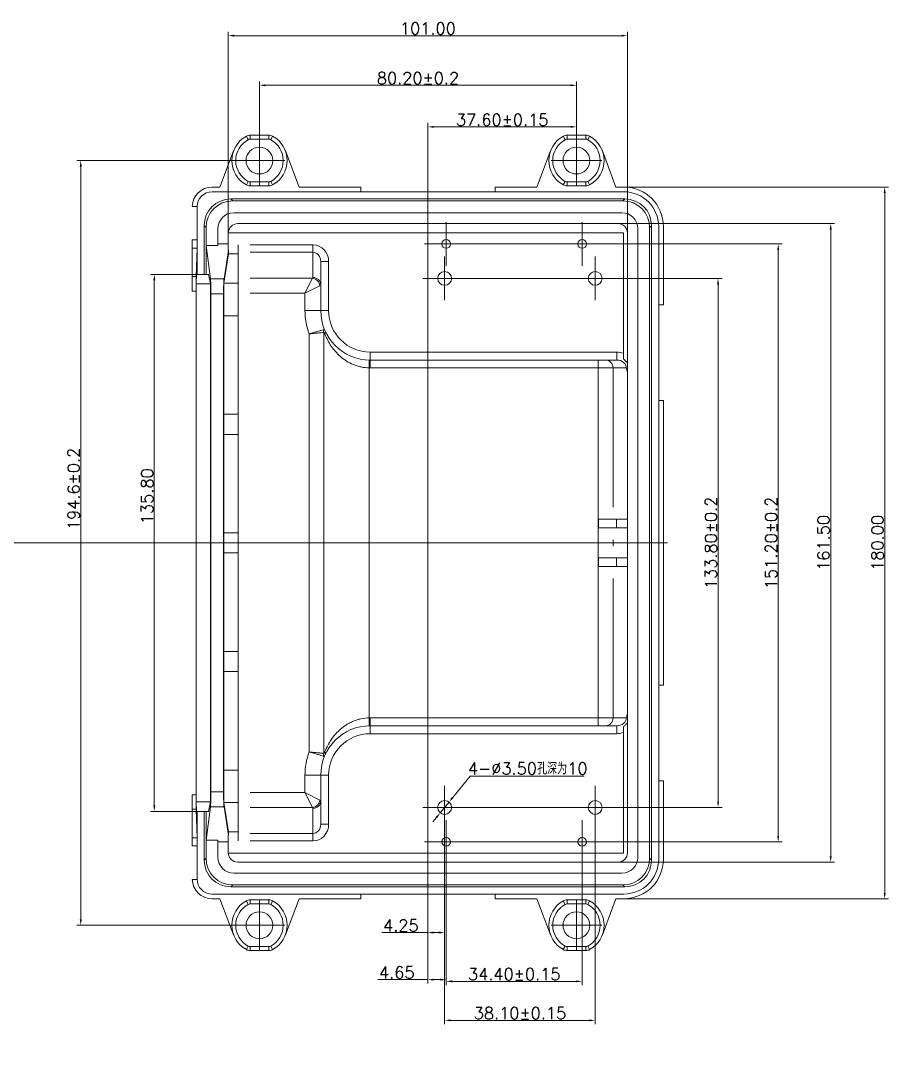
# Model space of a CAD drawing. Header units: millimetres. Extents: x -894 to 2281, y 379 to 1725.
# Drawn here: x -440.6 to -217.6, y 1221.9 to 1484.5 of the extents above; entities that cross this region are included whole.
import ezdxf
from ezdxf.lldxf.tags import DXFTag

# ---------------------------------------------------------------- set-up
doc = ezdxf.new("R2010")
doc.units = ezdxf.units.MM
for name, color, linetype, true_color in [('1', 7, 'Continuous', 0xffffff), ('6', 7, 'Continuous', 0xffffff), ('Top', 7, 'Continuous', 0xffffff)]:
    doc.layers.add(name, color=color, linetype=linetype, true_color=true_color)
doc.layers.add('尺寸线层', color=3, linetype='Continuous')
doc.styles.get("Standard").update_dxf_attribs({"font": 'txt', "bigfont": 'gbcbig.shx'})
doc.styles.add('标准', font='txt.shx')
tags = doc.linetypes.add('PHANTOM', pattern=[50.5, 18, -6.5, 6.5, -6.5, 6.5, -6.5]).pattern_tags.tags
tags[14:15] = [DXFTag(74, 4), DXFTag(75, 0), DXFTag(340, '0'), DXFTag(46, 0.0), DXFTag(50, 0.0), DXFTag(44, 0.0), DXFTag(45, 0.0)]
tags[12:13] = [DXFTag(74, 4), DXFTag(75, 0), DXFTag(340, '0'), DXFTag(46, 0.0), DXFTag(50, 0.0), DXFTag(44, 0.0), DXFTag(45, 0.0)]
tags[10:11] = [DXFTag(74, 4), DXFTag(75, 0), DXFTag(340, '0'), DXFTag(46, 0.0), DXFTag(50, 0.0), DXFTag(44, 0.0), DXFTag(45, 0.0)]
tags[8:9] = [DXFTag(74, 4), DXFTag(75, 0), DXFTag(340, '0'), DXFTag(46, 0.0), DXFTag(50, 0.0), DXFTag(44, 0.0), DXFTag(45, 0.0)]
tags[6:7] = [DXFTag(74, 4), DXFTag(75, 0), DXFTag(340, '0'), DXFTag(46, 0.0), DXFTag(50, 0.0), DXFTag(44, 0.0), DXFTag(45, 0.0)]
tags[4:5] = [DXFTag(74, 4), DXFTag(75, 0), DXFTag(340, '0'), DXFTag(46, 0.0), DXFTag(50, 0.0), DXFTag(44, 0.0), DXFTag(45, 0.0)]
doc.dimstyles.get("Standard").update_dxf_attribs({"dimtxt": 3, "dimasz": 1.5, "dimexe": 0.5, "dimexo": 0.05, "dimgap": 0.3, "dimtad": 1, "dimtih": 1, "dimtoh": 1, "dimzin": 0, "dimdsep": 46, "dimtxsty": 'Standard', "dimcen": 0.09, "dimadec": 1, "dimazin": 0, "dimtfac": 1, "dimtmove": 0, "dimatfit": 3, "dimfxl": 1, "dimtolj": 1, "dimtzin": 0, "dimlwd": 13, "dimlwe": 13, "dimarcsym": 0})
doc.dimstyles.new('小粟', dxfattribs={"dimtxt": 2.5, "dimasz": 1.5, "dimexe": 1, "dimexo": 0.05, "dimgap": 0.3, "dimtad": 1, "dimzin": 0, "dimdsep": 46, "dimtxsty": 'Standard', "dimcen": 0.09, "dimadec": 1, "dimazin": 0, "dimtfac": 1, "dimtmove": 0, "dimatfit": 3, "dimfxl": 1, "dimtolj": 1, "dimtzin": 0, "dimlwd": 13, "dimlwe": 13, "dimarcsym": 0})
doc.dimstyles.new('小粟 Standard', dxfattribs={"dimtxt": 3, "dimasz": 1.5, "dimexe": 1, "dimexo": 0.05, "dimgap": 0.3, "dimtad": 1, "dimzin": 0, "dimdsep": 46, "dimtxsty": 'Standard', "dimcen": 0.09, "dimadec": 1, "dimazin": 0, "dimtfac": 1, "dimtmove": 0, "dimatfit": 3, "dimfxl": 1, "dimtolj": 1, "dimtzin": 0, "dimlwd": 13, "dimlwe": 13, "dimarcsym": 0})

# ---------------------------------------------------------------- blocks, each defined once
blk = doc.blocks.new('*D6')
at = {"layer": 'Defpoints', "color": 0}
for p in [(-333.38, 1419.34), (-333.38, 1285.54), (-264.21, 1285.54)]:
    blk.add_point(p, dxfattribs=at)
at = {"layer": '尺寸线层', "color": 0, "lineweight": 13}
for p, q in [((-333.33, 1419.34), (-263.21, 1419.34)), ((-264.21, 1417.84), (-264.21, 1287.04)), ((-333.33, 1285.54), (-263.21, 1285.54))]:
    blk.add_line(p, q, dxfattribs=at)
at = {"layer": '尺寸线层', "color": 0}
for points in [[(-264.46, 1417.84), (-263.96, 1417.84), (-264.21, 1419.34)], [(-264.46, 1287.04), (-263.96, 1287.04), (-264.21, 1285.54)]]:
    blk.add_solid(points, dxfattribs=at)
at = {"layer": '尺寸线层', "color": 0, "insert": (-266.01, 1352.44), "char_height": 3, "attachment_point": 5, "rotation": 90, "style": '标准'}
blk.add_mtext('\\A1;133.80%%P0.2', dxfattribs=at)
blk = doc.blocks.new('*D7')
at = {"layer": 'Defpoints', "color": 0}
for p in [(-332.98, 1428.04), (-332.98, 1276.84), (-248.99, 1276.84)]:
    blk.add_point(p, dxfattribs=at)
at = {"layer": '尺寸线层', "color": 0, "lineweight": 13}
for p, q in [((-332.93, 1428.04), (-247.99, 1428.04)), ((-248.99, 1426.54), (-248.99, 1278.34)), ((-332.93, 1276.84), (-247.99, 1276.84))]:
    blk.add_line(p, q, dxfattribs=at)
at = {"layer": '尺寸线层', "color": 0}
for points in [[(-249.24, 1426.54), (-248.74, 1426.54), (-248.99, 1428.04)], [(-249.24, 1278.34), (-248.74, 1278.34), (-248.99, 1276.84)]]:
    blk.add_solid(points, dxfattribs=at)
at = {"layer": '尺寸线层', "color": 0, "insert": (-250.79, 1352.44), "char_height": 3, "attachment_point": 5, "rotation": 90, "style": '标准'}
blk.add_mtext('\\A1;151.20%%P0.2', dxfattribs=at)
blk = doc.blocks.new('*D12')
at = {"layer": 'Defpoints', "color": 0}
for p in [(-300.03, 1468.17), (-380.23, 1449.14), (-300.03, 1449.14)]:
    blk.add_point(p, dxfattribs=at)
at = {"layer": '尺寸线层', "color": 0, "lineweight": 13}
for p, q in [((-380.23, 1449.19), (-380.23, 1469.17)), ((-378.73, 1468.17), (-301.53, 1468.17)), ((-300.03, 1449.19), (-300.03, 1469.17))]:
    blk.add_line(p, q, dxfattribs=at)
at = {"layer": '尺寸线层', "color": 0}
for points in [[(-378.73, 1468.42), (-378.73, 1467.92), (-380.23, 1468.17)], [(-301.53, 1468.42), (-301.53, 1467.92), (-300.03, 1468.17)]]:
    blk.add_solid(points, dxfattribs=at)
at = {"layer": '尺寸线层', "color": 0, "insert": (-340.13, 1469.97), "char_height": 3, "attachment_point": 5, "style": '标准'}
blk.add_mtext('\\A1;80.20%%P0.2', dxfattribs=at)
blk = doc.blocks.new('*D15')
at = {"layer": 'Defpoints', "color": 0}
for p in [(-333.38, 1285.54), (-295.28, 1285.54), (-295.28, 1231.69)]:
    blk.add_point(p, dxfattribs=at)
at = {"layer": '尺寸线层', "color": 0, "lineweight": 13}
for p, q in [((-333.38, 1285.49), (-333.38, 1230.69)), ((-295.28, 1285.49), (-295.28, 1230.69)), ((-331.88, 1231.69), (-296.78, 1231.69))]:
    blk.add_line(p, q, dxfattribs=at)
at = {"layer": '尺寸线层', "color": 0}
for points in [[(-331.88, 1231.94), (-331.88, 1231.44), (-333.38, 1231.69)], [(-296.78, 1231.94), (-296.78, 1231.44), (-295.28, 1231.69)]]:
    blk.add_solid(points, dxfattribs=at)
at = {"layer": '尺寸线层', "color": 0, "insert": (-314.33, 1233.49), "char_height": 3, "attachment_point": 5, "style": '标准'}
blk.add_mtext('\\A1;38.10%%P0.15', dxfattribs=at)
blk = doc.blocks.new('*D16')
at = {"layer": 'Defpoints', "color": 0}
for p in [(-332.98, 1276.84), (-298.58, 1276.84), (-298.58, 1241.55)]:
    blk.add_point(p, dxfattribs=at)
at = {"layer": '尺寸线层', "color": 0, "lineweight": 13}
for p, q in [((-332.98, 1276.79), (-332.98, 1240.55)), ((-298.58, 1276.79), (-298.58, 1240.55)), ((-331.48, 1241.55), (-300.08, 1241.55))]:
    blk.add_line(p, q, dxfattribs=at)
at = {"layer": '尺寸线层', "color": 0}
for points in [[(-331.48, 1241.8), (-331.48, 1241.3), (-332.98, 1241.55)], [(-300.08, 1241.8), (-300.08, 1241.3), (-298.58, 1241.55)]]:
    blk.add_solid(points, dxfattribs=at)
at = {"layer": '尺寸线层', "color": 0, "insert": (-315.78, 1243.35), "char_height": 3, "attachment_point": 5, "style": '标准'}
blk.add_mtext('\\A1;34.40%%P0.15', dxfattribs=at)
blk = doc.blocks.new('*D20')
at = {"layer": 'Defpoints', "color": 0}
for p in [(-380.23, 1449.14), (-425.45, 1255.74), (-380.23, 1255.74)]:
    blk.add_point(p, dxfattribs=at)
at = {"layer": '尺寸线层', "color": 0, "lineweight": 13}
for p, q in [((-380.28, 1449.14), (-426.45, 1449.14)), ((-425.45, 1447.64), (-425.45, 1257.24)), ((-380.28, 1255.74), (-426.45, 1255.74))]:
    blk.add_line(p, q, dxfattribs=at)
at = {"layer": '尺寸线层', "color": 0}
for points in [[(-425.7, 1447.64), (-425.2, 1447.64), (-425.45, 1449.14)], [(-425.7, 1257.24), (-425.2, 1257.24), (-425.45, 1255.74)]]:
    blk.add_solid(points, dxfattribs=at)
at = {"layer": '尺寸线层', "color": 0, "insert": (-427.25, 1366.09), "char_height": 3, "attachment_point": 5, "rotation": 90, "style": '标准'}
blk.add_mtext('\\A1;194.6%%P0.2', dxfattribs=at)
blk = doc.blocks.new('*D32')
at = {"layer": 'Defpoints', "color": 0}
for p in [(-332.28, 1286.9), (-334.48, 1284.19)]:
    blk.add_point(p, dxfattribs=at)
at = {"layer": '尺寸线层', "color": 0, "lineweight": 13}
for p, q in [((-326.94, 1293.48), (-331.33, 1288.07)), ((-298.09, 1293.48), (-326.94, 1293.48)), ((-334.48, 1284.19), (-332.28, 1286.9)), ((-335.43, 1283.02), (-336.37, 1281.86))]:
    blk.add_line(p, q, dxfattribs=at)
at = {"layer": '尺寸线层', "color": 0}
for points in [[(-331.53, 1288.23), (-331.14, 1287.91), (-332.28, 1286.9)], [(-335.62, 1283.18), (-335.24, 1282.86), (-334.48, 1284.19)]]:
    blk.add_solid(points, dxfattribs=at)
at = {"layer": '尺寸线层', "color": 0, "insert": (-312.36, 1295.4), "char_height": 3, "attachment_point": 5, "style": '标准'}
blk.add_mtext('\\A1;4-∅3.50{\\Ftxt,gbcbig|c134;孔深为}10', dxfattribs=at)
blk = doc.blocks.new('*D35')
at = {"layer": 'Defpoints', "color": 0}
for p in [(-288.03, 1442.44), (-288.03, 1262.44), (-222.05, 1262.44)]:
    blk.add_point(p, dxfattribs=at)
at = {"layer": '尺寸线层', "color": 0, "lineweight": 13}
for p, q in [((-287.98, 1442.44), (-221.05, 1442.44)), ((-222.05, 1440.94), (-222.05, 1263.94)), ((-287.98, 1262.44), (-221.05, 1262.44))]:
    blk.add_line(p, q, dxfattribs=at)
at = {"layer": '尺寸线层', "color": 0}
for points in [[(-222.3, 1440.94), (-221.8, 1440.94), (-222.05, 1442.44)], [(-222.3, 1263.94), (-221.8, 1263.94), (-222.05, 1262.44)]]:
    blk.add_solid(points, dxfattribs=at)
at = {"layer": '尺寸线层', "color": 0, "insert": (-223.85, 1352.44), "char_height": 3, "attachment_point": 5, "rotation": 90}
blk.add_mtext('\\A1;180.00', dxfattribs=at)
blk = doc.blocks.new('*D57')
at = {"layer": 'Defpoints', "color": 0}
for p in [(-396.13, 1420.34), (-406.84, 1284.54), (-396.13, 1284.54), (1659.05, 1138.37), (1865.25, 1138.37), (1865.25, 1089.42)]:
    blk.add_point(p, dxfattribs=at)
at = {"layer": '尺寸线层', "color": 0, "lineweight": 13}
for p, q in [((-396.18, 1420.34), (-407.84, 1420.34)), ((-406.84, 1418.84), (-406.84, 1286.04)), ((-396.18, 1284.54), (-407.84, 1284.54)), ((1659.05, 1138.32), (1659.05, 1088.92)), ((1865.25, 1138.32), (1865.25, 1088.92)), ((1660.55, 1089.42), (1863.75, 1089.42))]:
    blk.add_line(p, q, dxfattribs=at)
at = {"layer": '尺寸线层', "color": 0}
for points in [[(-407.09, 1418.84), (-406.59, 1418.84), (-406.84, 1420.34)], [(-407.09, 1286.04), (-406.59, 1286.04), (-406.84, 1284.54)], [(1660.55, 1089.67), (1660.55, 1089.17), (1659.05, 1089.42)], [(1863.75, 1089.67), (1863.75, 1089.17), (1865.25, 1089.42)]]:
    blk.add_solid(points, dxfattribs=at)
at = {"layer": '尺寸线层', "color": 0, "insert": (-408.64, 1364.24), "char_height": 3, "attachment_point": 5, "rotation": 90}
blk.add_mtext('\\A1;135.80', dxfattribs=at)
at = {"layer": '尺寸线层', "color": 0, "lineweight": -3, "insert": (1762.15, 1091.22), "char_height": 3, "attachment_point": 5, "style": '标准'}
blk.add_mtext('\\A1;206.20', dxfattribs=at)
blk = doc.blocks.new('*D58')
at = {"layer": 'Defpoints', "color": 0}
for p in [(-289.53, 1433.19), (-289.53, 1271.69), (-235.71, 1271.69), (1837.75, 1057.52), (1825.85, 1020.72), (1880.08, 1020.72)]:
    blk.add_point(p, dxfattribs=at)
at = {"layer": '尺寸线层', "color": 0, "lineweight": 13}
for p, q in [((-289.48, 1433.19), (-234.71, 1433.19)), ((-235.71, 1431.69), (-235.71, 1273.19)), ((-289.48, 1271.69), (-234.71, 1271.69)), ((1837.8, 1057.52), (1881.08, 1057.52)), ((1880.08, 1056.02), (1880.08, 1022.22)), ((1825.9, 1020.72), (1881.08, 1020.72))]:
    blk.add_line(p, q, dxfattribs=at)
at = {"layer": '尺寸线层', "color": 0}
for points in [[(-235.96, 1431.69), (-235.46, 1431.69), (-235.71, 1433.19)], [(-235.96, 1273.19), (-235.46, 1273.19), (-235.71, 1271.69)], [(1879.83, 1056.02), (1880.33, 1056.02), (1880.08, 1057.52)], [(1879.83, 1022.22), (1880.33, 1022.22), (1880.08, 1020.72)]]:
    blk.add_solid(points, dxfattribs=at)
at = {"layer": '尺寸线层', "color": 0, "insert": (-237.51, 1352.44), "char_height": 3, "attachment_point": 5, "rotation": 90}
blk.add_mtext('\\A1;161.50', dxfattribs=at)
at = {"layer": '尺寸线层', "color": 0, "lineweight": -3, "insert": (1878.53, 1039.12), "char_height": 2.5, "attachment_point": 5, "rotation": 90, "style": '标准'}
blk.add_mtext('\\A1;36.80', dxfattribs=at)
blk = doc.blocks.new('*D59')
at = {"layer": 'Defpoints', "color": 0}
for p in [(-333.38, 1285.54), (-337.63, 1261.15), (-333.38, 1253.89), (1660.05, 1057.72), (1643.88, 1020.72), (1698.45, 1020.72)]:
    blk.add_point(p, dxfattribs=at)
at = {"layer": '尺寸线层', "color": 0, "lineweight": 13}
for p, q in [((-333.38, 1285.49), (-333.38, 1252.89)), ((-337.63, 1261.1), (-337.63, 1252.89)), ((-337.63, 1253.89), (-349.25, 1253.89)), ((-334.88, 1253.89), (-336.13, 1253.89)), ((1660, 1057.72), (1642.88, 1057.72)), ((1643.88, 1056.22), (1643.88, 1022.22)), ((1698.4, 1020.72), (1642.88, 1020.72))]:
    blk.add_line(p, q, dxfattribs=at)
at = {"layer": '尺寸线层', "color": 0}
for points in [[(-336.13, 1254.14), (-336.13, 1253.64), (-337.63, 1253.89)], [(-334.88, 1254.14), (-334.88, 1253.64), (-333.38, 1253.89)], [(1643.63, 1056.22), (1644.13, 1056.22), (1643.88, 1057.72)], [(1643.63, 1022.22), (1644.13, 1022.22), (1643.88, 1020.72)]]:
    blk.add_solid(points, dxfattribs=at)
at = {"layer": '尺寸线层', "color": 0, "insert": (-344.45, 1255.69), "char_height": 3, "attachment_point": 5}
blk.add_mtext('\\A1;4.25', dxfattribs=at)
at = {"layer": '尺寸线层', "color": 0, "lineweight": -3, "insert": (1642.33, 1039.22), "char_height": 2.5, "attachment_point": 5, "rotation": 90, "style": '标准'}
blk.add_mtext('\\A1;37.00', dxfattribs=at)
blk = doc.blocks.new('*D60')
at = {"layer": 'Defpoints', "color": 0}
for p in [(-332.98, 1276.84), (-337.63, 1262.26), (-332.98, 1241.98), (1932.55, 1240.17), (1908.38, 1121.77), (1932.55, 1121.77)]:
    blk.add_point(p, dxfattribs=at)
at = {"layer": '尺寸线层', "color": 0, "lineweight": 13}
for p, q in [((-332.98, 1276.79), (-332.98, 1240.98)), ((-337.63, 1262.21), (-337.63, 1240.98)), ((-337.63, 1241.98), (-350.3, 1241.98)), ((-334.48, 1241.98), (-336.13, 1241.98)), ((1932.5, 1240.17), (1907.38, 1240.17)), ((1908.38, 1238.67), (1908.38, 1123.27)), ((1932.5, 1121.77), (1907.38, 1121.77))]:
    blk.add_line(p, q, dxfattribs=at)
at = {"layer": '尺寸线层', "color": 0}
for points in [[(-336.13, 1242.23), (-336.13, 1241.73), (-337.63, 1241.98)], [(-334.48, 1242.23), (-334.48, 1241.73), (-332.98, 1241.98)], [(1908.13, 1238.67), (1908.63, 1238.67), (1908.38, 1240.17)], [(1908.13, 1123.27), (1908.63, 1123.27), (1908.38, 1121.77)]]:
    blk.add_solid(points, dxfattribs=at)
at = {"layer": '尺寸线层', "color": 0, "insert": (-345.5, 1243.78), "char_height": 3, "attachment_point": 5}
blk.add_mtext('\\A1;4.65', dxfattribs=at)
at = {"layer": '尺寸线层', "color": 0, "lineweight": -3, "insert": (1906.83, 1180.97), "char_height": 2.5, "attachment_point": 5, "rotation": 90, "style": '标准'}
blk.add_mtext('\\A1;118.40', dxfattribs=at)
blk = doc.blocks.new('*D61')
at = {"layer": 'Defpoints', "color": 0}
for p in [(-300.03, 1457.66), (-300.03, 1449.14), (-337.63, 1442.65), (1938.05, 1240.57), (1963.25, 1121.37), (1973.87, 1121.37)]:
    blk.add_point(p, dxfattribs=at)
at = {"layer": '尺寸线层', "color": 0, "lineweight": 13}
for p, q in [((-337.63, 1442.7), (-337.63, 1458.66)), ((-300.03, 1449.19), (-300.03, 1458.66)), ((-336.13, 1457.66), (-301.53, 1457.66)), ((1938.1, 1240.57), (1974.87, 1240.57)), ((1973.87, 1239.07), (1973.87, 1122.87)), ((1963.3, 1121.37), (1974.87, 1121.37))]:
    blk.add_line(p, q, dxfattribs=at)
at = {"layer": '尺寸线层', "color": 0}
for points in [[(-336.13, 1457.91), (-336.13, 1457.41), (-337.63, 1457.66)], [(-301.53, 1457.91), (-301.53, 1457.41), (-300.03, 1457.66)], [(1973.62, 1239.07), (1974.12, 1239.07), (1973.87, 1240.57)], [(1973.62, 1122.87), (1974.12, 1122.87), (1973.87, 1121.37)]]:
    blk.add_solid(points, dxfattribs=at)
at = {"layer": '尺寸线层', "color": 0, "insert": (-318.83, 1459.46), "char_height": 3, "attachment_point": 5, "style": '标准'}
blk.add_mtext('\\A1;37.60%%P0.15', dxfattribs=at)
at = {"layer": '尺寸线层', "color": 0, "lineweight": -3, "insert": (1972.32, 1180.97), "char_height": 2.5, "attachment_point": 5, "rotation": 90, "style": '标准'}
blk.add_mtext('\\A1;119.20', dxfattribs=at)
blk = doc.blocks.new('*D63')
at = {"layer": 'Defpoints', "color": 0}
for p in [(-287.13, 1480.73), (-388.13, 1430.79), (-287.13, 1430.79)]:
    blk.add_point(p, dxfattribs=at)
at = {"layer": '尺寸线层', "color": 0, "lineweight": 13}
for p, q in [((-388.13, 1430.84), (-388.13, 1481.73)), ((-287.13, 1430.84), (-287.13, 1481.73)), ((-386.63, 1480.73), (-288.63, 1480.73))]:
    blk.add_line(p, q, dxfattribs=at)
at = {"layer": '尺寸线层', "color": 0}
for points in [[(-386.63, 1480.98), (-386.63, 1480.48), (-388.13, 1480.73)], [(-288.63, 1480.98), (-288.63, 1480.48), (-287.13, 1480.73)]]:
    blk.add_solid(points, dxfattribs=at)
at = {"layer": '尺寸线层', "color": 0, "insert": (-337.63, 1482.53), "char_height": 3, "attachment_point": 5}
blk.add_mtext('\\A1;101.00', dxfattribs=at)

msp = doc.modelspace()

# ---------------------------------------------------------------- linework, layer by layer
at = {"layer": '1', "color": 5, "linetype": 'PHANTOM', "lineweight": 13, "ltscale": 0.1}
for p, q in [((-386.631, 1449.144), (-373.831, 1449.144)), ((-306.431, 1449.144), (-293.631, 1449.144)), ((-338.481, 1428.044), (-327.481, 1428.044)), ((-304.081, 1428.044), (-293.081, 1428.044)), ((-338.881, 1419.344), (-327.881, 1419.344)), ((-300.781, 1419.344), (-289.781, 1419.344)), ((-338.881, 1285.544), (-327.881, 1285.544)), ((-300.781, 1285.544), (-289.781, 1285.544)), ((-338.481, 1276.844), (-327.481, 1276.844)), ((-304.081, 1276.844), (-293.081, 1276.844)), ((-386.631, 1255.744), (-373.831, 1255.744)), ((-306.431, 1255.744), (-293.631, 1255.744))]:
    msp.add_line(p, q, dxfattribs=at)
at = {"layer": '6', "color": 155, "linetype": 'Continuous', "lineweight": 15}
for p, q in [((-383.556, 1455.304), (-383.081, 1454.424)), ((-382.606, 1455.544), (-382.606, 1454.544)), ((-377.857, 1455.544), (-377.857, 1454.544)), ((-376.907, 1455.304), (-377.382, 1454.424)), ((-303.356, 1455.304), (-302.881, 1454.424)), ((-302.406, 1455.544), (-302.406, 1454.544)), ((-297.657, 1455.544), (-297.657, 1454.544)), ((-296.707, 1455.304), (-297.182, 1454.424)), ((-377.857, 1454.544), (-382.606, 1454.544)), ((-297.657, 1454.544), (-302.406, 1454.544)), ((-383.556, 1442.984), (-383.081, 1443.864)), ((-382.606, 1443.744), (-377.857, 1443.744)), ((-382.606, 1443.744), (-382.606, 1442.744)), ((-377.857, 1443.744), (-377.857, 1442.744)), ((-376.907, 1442.984), (-377.382, 1443.864)), ((-303.356, 1442.984), (-302.881, 1443.864)), ((-302.406, 1443.744), (-302.406, 1442.744)), ((-302.406, 1443.744), (-297.657, 1443.744)), ((-297.657, 1443.744), (-297.657, 1442.744)), ((-296.707, 1442.984), (-297.182, 1443.864)), ((-387.452, 1439.427), (-386.97, 1438.944)), ((-288.293, 1438.944), (-287.811, 1439.427)), ((-393.731, 1432.183), (-394.214, 1432.665)), ((-281.049, 1432.665), (-281.531, 1432.183)), ((-382.631, 1427.833), (-366.731, 1427.833)), ((-366.731, 1427.833), (-366.731, 1425.939)), ((-366.731, 1425.939), (-382.631, 1425.939)), ((-366.731, 1419.581), (-366.731, 1425.939)), ((-362.731, 1423.61), (-364.731, 1423.61)), ((-362.731, 1423.61), (-362.731, 1411.194)), ((-392.65, 1419.229), (-389.189, 1419.229)), ((-382.631, 1419.364), (-366.837, 1419.364)), ((-366.837, 1419.364), (-368.731, 1415.575)), ((-364.943, 1417.47), (-368.731, 1415.575)), ((-389.331, 1415.44), (-392.531, 1415.44)), ((-368.731, 1415.575), (-382.631, 1415.575)), ((-368.731, 1411.194), (-368.731, 1415.575)), ((-364.731, 1411.194), (-368.731, 1411.194)), ((-362.731, 1411.194), (-364.731, 1411.194)), ((-367.65, 1299.57), (-367.65, 1405.318)), ((-363.973, 1405.667), (-363.973, 1299.221)), ((-352.231, 1400.694), (-289.784, 1400.694)), ((-352.231, 1400.694), (-352.231, 1398.694)), ((-289.784, 1398.694), (-289.784, 1400.694)), ((-352.484, 1396.696), (-352.449, 1398.696)), ((-352.231, 1396.694), (-352.231, 1398.694)), ((-294.559, 1398.694), (-294.559, 1396.694)), ((-352.484, 1396.696), (-352.484, 1308.192)), ((-294.559, 1396.694), (-352.231, 1396.694)), ((-294.559, 1308.194), (-294.559, 1396.694)), ((-294.559, 1396.694), (-290.788, 1396.694)), ((-290.788, 1396.694), (-290.788, 1361.445)), ((-287.426, 1396.694), (-290.788, 1396.694)), ((-290.788, 1353.244), (-290.788, 1351.644)), ((-290.788, 1343.444), (-290.788, 1308.194)), ((-352.449, 1306.192), (-352.484, 1308.192)), ((-352.231, 1306.194), (-352.231, 1308.194)), ((-352.231, 1308.194), (-294.559, 1308.194)), ((-294.559, 1306.194), (-294.559, 1308.194)), ((-294.559, 1308.194), (-290.788, 1308.194)), ((-290.788, 1308.194), (-287.426, 1308.194)), ((-352.231, 1304.194), (-352.231, 1306.194)), ((-289.784, 1304.194), (-289.784, 1306.194)), ((-289.784, 1304.194), (-352.231, 1304.194)), ((-364.731, 1293.694), (-368.731, 1293.694)), ((-368.731, 1289.313), (-368.731, 1293.694)), ((-362.731, 1293.694), (-364.731, 1293.694)), ((-362.731, 1293.694), (-362.731, 1281.278)), ((-392.531, 1289.449), (-389.331, 1289.449)), ((-382.631, 1289.313), (-368.731, 1289.313)), ((-366.837, 1285.524), (-368.731, 1289.313)), ((-364.943, 1287.419), (-368.731, 1289.313)), ((-389.189, 1285.66), (-392.65, 1285.66)), ((-366.837, 1285.524), (-382.631, 1285.524)), ((-366.731, 1278.95), (-366.731, 1285.307)), ((-364.731, 1281.278), (-362.731, 1281.278)), ((-382.631, 1278.95), (-366.731, 1278.95)), ((-366.731, 1277.055), (-382.631, 1277.055)), ((-366.731, 1278.95), (-366.731, 1277.055)), ((-394.214, 1272.223), (-393.731, 1272.706)), ((-281.531, 1272.706), (-281.049, 1272.223)), ((-386.97, 1265.944), (-387.452, 1265.462)), ((-287.811, 1265.462), (-288.293, 1265.944)), ((-383.556, 1261.904), (-383.081, 1261.024)), ((-382.606, 1262.144), (-382.606, 1261.144)), ((-377.857, 1261.144), (-382.606, 1261.144)), ((-377.857, 1262.144), (-377.857, 1261.144)), ((-376.907, 1261.904), (-377.382, 1261.024)), ((-303.356, 1261.904), (-302.881, 1261.024)), ((-302.406, 1261.144), (-302.406, 1262.144)), ((-297.657, 1261.144), (-302.406, 1261.144)), ((-297.657, 1261.144), (-297.657, 1262.144)), ((-296.707, 1261.904), (-297.182, 1261.024)), ((-383.556, 1249.584), (-383.081, 1250.464)), ((-382.606, 1250.344), (-377.857, 1250.344)), ((-382.606, 1250.344), (-382.606, 1249.344)), ((-377.857, 1250.344), (-377.857, 1249.344)), ((-376.907, 1249.584), (-377.382, 1250.464)), ((-303.356, 1249.584), (-302.881, 1250.464)), ((-302.406, 1249.344), (-302.406, 1250.344)), ((-302.406, 1250.344), (-297.657, 1250.344)), ((-297.657, 1249.344), (-297.657, 1250.344)), ((-296.707, 1249.584), (-297.182, 1250.464))]:
    msp.add_line(p, q, dxfattribs=at)
at = {"layer": '6', "color": 7, "linetype": 'Continuous', "lineweight": 20}
for p, q in [((-382.606, 1455.544), (-377.857, 1455.544)), ((-302.406, 1455.544), (-297.657, 1455.544)), ((-390.231, 1442.444), (-386.783, 1451.609)), ((-373.68, 1451.609), (-370.231, 1442.444)), ((-306.583, 1451.609), (-310.031, 1442.444)), ((-290.031, 1442.444), (-293.48, 1451.609)), ((-390.231, 1442.444), (-392.232, 1442.444)), ((-377.857, 1442.744), (-382.606, 1442.744)), ((-354.631, 1442.444), (-370.231, 1442.444)), ((-354.631, 1441.244), (-354.631, 1442.444)), ((-320.631, 1441.244), (-320.631, 1442.444)), ((-310.031, 1442.444), (-320.631, 1442.444)), ((-297.657, 1442.744), (-302.406, 1442.744)), ((-288.031, 1442.444), (-290.031, 1442.444)), ((-392.231, 1441.244), (-288.031, 1441.244)), ((-287.811, 1439.427), (-387.452, 1439.427)), ((-397.231, 1437.544), (-396.03, 1437.544)), ((-396.031, 1437.444), (-396.031, 1420.344)), ((-386.97, 1438.944), (-288.293, 1438.944)), ((-288.531, 1435.944), (-386.731, 1435.944)), ((-394.214, 1420.344), (-394.214, 1432.665)), ((-393.731, 1427.651), (-393.731, 1432.183)), ((-390.731, 1428.057), (-390.731, 1431.944)), ((-289.531, 1433.194), (-385.731, 1433.194)), ((-284.531, 1431.944), (-284.531, 1272.944)), ((-281.531, 1432.183), (-281.531, 1272.706)), ((-281.049, 1272.223), (-281.049, 1432.665)), ((-279.231, 1272.444), (-279.231, 1432.444)), ((-278.031, 1412.644), (-278.031, 1432.444)), ((-397.231, 1429.085), (-396.031, 1429.085)), ((-397.231, 1427.024), (-397.231, 1429.085)), ((-388.131, 1428.057), (-388.131, 1430.794)), ((-388.129, 1430.894), (-288.131, 1430.894)), ((-288.131, 1430.894), (-288.131, 1400.379)), ((-287.131, 1274.094), (-287.131, 1430.794)), ((-397.231, 1427.024), (-396.032, 1427.024)), ((-397.231, 1427.024), (-397.231, 1419.809)), ((-396.231, 1419.809), (-396.032, 1427.024)), ((-393.731, 1420.344), (-393.731, 1427.651)), ((-390.731, 1427.651), (-393.731, 1427.651)), ((-392.65, 1419.229), (-393.731, 1427.651)), ((-390.731, 1427.651), (-390.731, 1428.057)), ((-388.131, 1428.057), (-390.731, 1428.057)), ((-388.079, 1426.399), (-389.189, 1419.229)), ((-388.131, 1426.399), (-388.131, 1428.057)), ((-388.079, 1426.399), (-388.131, 1426.399)), ((-388.079, 1426.399), (-388.079, 1425.554)), ((-385.631, 1425.554), (-385.631, 1427.833)), ((-389.227, 1418.141), (-388.079, 1425.554)), ((-385.631, 1425.554), (-388.079, 1425.554)), ((-385.631, 1425.554), (-385.631, 1418.141)), ((-364.731, 1411.194), (-364.731, 1423.61)), ((-397.231, 1419.809), (-396.231, 1419.809)), ((-397.231, 1419.809), (-397.231, 1416.144)), ((-396.231, 1416.144), (-396.231, 1419.809)), ((-396.126, 1420.344), (-396.216, 1417.962)), ((-396.031, 1420.344), (-396.126, 1420.344)), ((-394.214, 1420.344), (-396.031, 1420.344)), ((-393.731, 1420.344), (-394.214, 1420.344)), ((-393.158, 1420.344), (-393.731, 1420.344)), ((-392.618, 1417.962), (-393.158, 1420.344)), ((-397.231, 1416.144), (-396.231, 1416.144)), ((-396.231, 1288.744), (-396.231, 1416.144)), ((-396.216, 1417.962), (-392.618, 1417.962)), ((-396.216, 1286.926), (-396.216, 1417.962)), ((-392.618, 1286.926), (-392.618, 1417.962)), ((-389.227, 1409.894), (-389.227, 1418.141)), ((-389.227, 1418.141), (-385.631, 1418.141)), ((-385.631, 1418.141), (-385.631, 1409.894)), ((-392.531, 1415.44), (-392.531, 1289.449)), ((-389.331, 1289.449), (-389.331, 1415.44)), ((-278.031, 1412.644), (-279.231, 1412.644)), ((-389.227, 1409.894), (-389.269, 1409.894)), ((-389.269, 1384.994), (-389.269, 1409.894)), ((-389.227, 1409.894), (-385.631, 1409.894)), ((-385.631, 1409.894), (-385.631, 1384.994)), ((-289.784, 1398.694), (-352.231, 1398.694)), ((-279.231, 1388.444), (-278.031, 1388.444)), ((-278.031, 1388.444), (-278.031, 1316.444)), ((-389.269, 1384.994), (-389.227, 1384.994)), ((-389.227, 1379.894), (-389.227, 1384.994)), ((-389.227, 1384.994), (-385.631, 1384.994)), ((-385.631, 1384.994), (-385.631, 1379.894)), ((-389.227, 1379.894), (-389.269, 1379.894)), ((-389.269, 1354.994), (-389.269, 1379.894)), ((-385.631, 1379.894), (-389.227, 1379.894)), ((-385.631, 1379.894), (-385.631, 1354.994)), ((-289.889, 1358.444), (-294.489, 1358.444)), ((-294.489, 1358.444), (-294.489, 1356.244)), ((-289.889, 1358.444), (-287.131, 1358.444)), ((-289.889, 1358.444), (-289.889, 1356.244)), ((-294.489, 1356.244), (-289.889, 1356.244)), ((-287.131, 1356.244), (-289.889, 1356.244)), ((-389.227, 1354.994), (-389.269, 1354.994)), ((-389.227, 1354.994), (-389.227, 1349.894)), ((-385.631, 1354.994), (-389.227, 1354.994)), ((-385.631, 1349.894), (-385.631, 1354.994)), ((-389.227, 1349.894), (-389.269, 1349.894)), ((-389.269, 1349.894), (-389.269, 1324.994)), ((-385.631, 1349.894), (-389.227, 1349.894)), ((-385.631, 1324.994), (-385.631, 1349.894)), ((-294.489, 1348.644), (-289.889, 1348.644)), ((-294.489, 1348.644), (-294.489, 1346.444)), ((-287.131, 1348.644), (-289.889, 1348.644)), ((-289.889, 1346.444), (-289.889, 1348.644)), ((-289.889, 1346.444), (-294.489, 1346.444)), ((-289.889, 1346.444), (-287.131, 1346.444)), ((-389.227, 1324.994), (-389.269, 1324.994)), ((-389.227, 1324.994), (-389.227, 1319.894)), ((-385.631, 1324.994), (-389.227, 1324.994)), ((-385.631, 1319.894), (-385.631, 1324.994)), ((-389.269, 1319.894), (-389.227, 1319.894)), ((-389.269, 1319.894), (-389.269, 1294.994)), ((-389.227, 1319.894), (-385.631, 1319.894)), ((-385.631, 1294.994), (-385.631, 1319.894)), ((-279.231, 1316.444), (-278.031, 1316.444)), ((-352.231, 1306.194), (-289.784, 1306.194)), ((-288.131, 1273.994), (-288.131, 1304.51)), ((-389.227, 1294.994), (-389.269, 1294.994)), ((-389.227, 1294.994), (-389.227, 1286.747)), ((-389.227, 1294.994), (-385.631, 1294.994)), ((-385.631, 1286.747), (-385.631, 1294.994)), ((-364.731, 1281.278), (-364.731, 1293.694)), ((-278.031, 1292.244), (-279.231, 1292.244)), ((-278.031, 1292.244), (-278.031, 1272.444)), ((-397.231, 1288.744), (-396.231, 1288.744)), ((-397.231, 1285.08), (-397.231, 1288.744)), ((-396.231, 1288.744), (-396.231, 1285.08)), ((-397.231, 1277.865), (-397.231, 1285.08)), ((-397.231, 1285.08), (-396.231, 1285.08)), ((-396.231, 1285.08), (-396.032, 1277.865)), ((-396.126, 1284.544), (-396.216, 1286.926)), ((-396.216, 1286.926), (-392.618, 1286.926)), ((-396.031, 1284.544), (-396.126, 1284.544)), ((-394.214, 1284.544), (-396.031, 1284.544)), ((-396.031, 1267.444), (-396.031, 1284.544)), ((-393.731, 1284.544), (-394.214, 1284.544)), ((-394.214, 1284.544), (-394.214, 1272.223)), ((-392.65, 1285.66), (-393.731, 1277.238)), ((-393.158, 1284.544), (-393.731, 1284.544)), ((-393.731, 1284.544), (-393.731, 1277.238)), ((-392.618, 1286.926), (-393.158, 1284.544)), ((-389.227, 1286.747), (-388.079, 1279.335)), ((-389.227, 1286.747), (-385.631, 1286.747)), ((-388.079, 1278.49), (-389.189, 1285.66)), ((-385.631, 1279.335), (-385.631, 1286.747)), ((-385.631, 1279.335), (-388.079, 1279.335)), ((-388.079, 1278.49), (-388.079, 1279.335)), ((-385.631, 1279.335), (-385.631, 1277.055)), ((-397.231, 1277.865), (-396.032, 1277.865)), ((-397.231, 1277.865), (-397.231, 1275.803)), ((-390.731, 1277.238), (-393.731, 1277.238)), ((-393.731, 1277.238), (-393.731, 1272.706)), ((-390.731, 1277.238), (-390.731, 1276.831)), ((-388.131, 1276.831), (-390.731, 1276.831)), ((-390.731, 1276.831), (-390.731, 1272.944)), ((-388.131, 1278.49), (-388.131, 1276.831)), ((-388.079, 1278.49), (-388.131, 1278.49)), ((-388.131, 1276.831), (-388.131, 1274.094)), ((-397.231, 1275.803), (-396.031, 1275.803)), ((-388.129, 1273.994), (-288.131, 1273.994)), ((-289.531, 1271.694), (-385.731, 1271.694)), ((-288.531, 1268.944), (-386.731, 1268.944)), ((-397.231, 1267.344), (-396.03, 1267.344)), ((-386.97, 1265.944), (-288.293, 1265.944)), ((-392.231, 1263.644), (-288.031, 1263.644)), ((-287.811, 1265.462), (-387.452, 1265.462)), ((-354.631, 1263.644), (-354.631, 1262.444)), ((-320.631, 1263.644), (-320.631, 1262.444)), ((-390.231, 1262.444), (-392.232, 1262.444)), ((-390.231, 1262.444), (-386.783, 1253.279)), ((-382.606, 1262.144), (-377.857, 1262.144)), ((-373.68, 1253.279), (-370.231, 1262.444)), ((-354.631, 1262.444), (-370.231, 1262.444)), ((-310.031, 1262.444), (-320.631, 1262.444)), ((-306.583, 1253.279), (-310.031, 1262.444)), ((-302.406, 1262.144), (-297.657, 1262.144)), ((-290.031, 1262.444), (-293.48, 1253.279)), ((-288.031, 1262.444), (-290.031, 1262.444)), ((-377.857, 1249.344), (-382.606, 1249.344)), ((-297.657, 1249.344), (-302.406, 1249.344))]:
    msp.add_line(p, q, dxfattribs=at)
at = {"layer": '6', "color": 1, "linetype": 'PHANTOM', "lineweight": 13, "ltscale": 0.7}
msp.add_line((-337.631, 1442.651), (-337.631, 1261.148), dxfattribs=at)
at = {"layer": '6', "color": 1, "linetype": 'PHANTOM', "lineweight": 13}
msp.add_line((-276.963, 1352.444), (-525.728, 1352.444), dxfattribs=at)
at = {"layer": '6', "color": 7, "linetype": 'Continuous', "lineweight": 20}
for centre, radius in [((-380.231, 1449.144), 3.4), ((-332.981, 1428.044), 1.1), ((-333.381, 1419.344), 1.75), ((-295.281, 1285.544), 1.75), ((-298.581, 1276.844), 1.1), ((-300.031, 1255.744), 3.4)]:
    msp.add_circle(centre, radius, dxfattribs=at)
at = {"layer": '6', "color": 7, "linetype": 'Continuous', "lineweight": 20, "extrusion": (0, 0, -1)}
for centre, radius in [((300.031, 1449.144), 3.4), ((298.581, 1428.044), 1.1), ((295.281, 1419.344), 1.75), ((333.381, 1285.544), 1.75), ((332.981, 1276.844), 1.1), ((380.231, 1255.744), 3.4)]:
    msp.add_circle(centre, radius, dxfattribs=at)
for centre, radius, start, end in [((380.231, 1449.144), 7, 298.35764, 61.64236), ((382.606, 1453.544), 2, 61.64236, 90), ((377.857, 1453.544), 2, 90, 118.35764), ((380.231, 1449.144), 7, 118.35764, 241.64236), ((300.031, 1449.144), 7, 298.35764, 61.64236), ((302.406, 1453.544), 2, 61.64236, 90), ((297.657, 1453.544), 2, 90, 118.35764), ((300.031, 1449.144), 7, 118.35764, 241.64236), ((382.606, 1444.744), 2, 270, 298.35764), ((377.857, 1444.744), 2, 241.64236, 270), ((302.406, 1444.744), 2, 270, 298.35764), ((297.657, 1444.744), 2, 241.64236, 270), ((385.731, 1430.794), 2.4, 0, 90), ((289.531, 1430.794), 2.4, 90, 180), ((352.231, 1411.194), 12.5, 270, 0), ((352.231, 1293.694), 12.5, 0, 90), ((385.731, 1274.094), 2.4, 270, 0), ((289.531, 1274.094), 2.4, 180, 270), ((380.231, 1255.744), 7, 298.35764, 61.64236), ((382.606, 1260.144), 2, 61.64236, 90), ((377.857, 1260.144), 2, 90, 118.35764), ((380.231, 1255.744), 7, 118.35764, 241.64236), ((300.031, 1255.744), 7, 298.35764, 61.64236), ((302.406, 1260.144), 2, 61.64236, 90), ((297.657, 1260.144), 2, 90, 118.35764), ((300.031, 1255.744), 7, 118.35764, 241.64236), ((382.606, 1251.344), 2, 270, 298.35764), ((377.857, 1251.344), 2, 241.64236, 270), ((302.406, 1251.344), 2, 270, 298.35764), ((297.657, 1251.344), 2, 241.64236, 270)]:
    msp.add_arc(centre, radius, start, end, dxfattribs=at)
at = {"layer": '6', "color": 155, "linetype": 'Continuous', "lineweight": 15}
for centre, radius, start, end in [((-380.231, 1449.144), 6, 118.35764, 241.64236), ((-382.606, 1453.544), 1, 90, 118.35764), ((-377.857, 1453.544), 1, 61.64236, 90), ((-380.231, 1449.144), 6, 298.35764, 61.64236), ((-300.031, 1449.144), 6, 118.35764, 241.64236), ((-302.406, 1453.544), 1, 90, 118.35764), ((-297.657, 1453.544), 1, 61.64236, 90), ((-300.031, 1449.144), 6, 298.35764, 61.64236), ((-382.606, 1444.744), 1, 241.64236, 270), ((-377.857, 1444.744), 1, 270, 298.35764), ((-302.406, 1444.744), 1, 241.64236, 270), ((-297.657, 1444.744), 1, 270, 298.35764), ((-352.231, 1411.194), 10.5, 180, 270), ((-352.231, 1293.694), 10.5, 90, 180), ((-380.231, 1255.744), 6, 118.35764, 241.64236), ((-382.606, 1260.144), 1, 90, 118.35764), ((-377.857, 1260.144), 1, 61.64236, 90), ((-380.231, 1255.744), 6, 298.35764, 61.64236), ((-300.031, 1255.744), 6, 118.35764, 241.64236), ((-302.406, 1260.144), 1, 90, 118.35764), ((-297.657, 1260.144), 1, 61.64236, 90), ((-300.031, 1255.744), 6, 298.35764, 61.64236), ((-382.606, 1251.344), 1, 241.64236, 270), ((-377.857, 1251.344), 1, 270, 298.35764), ((-302.406, 1251.344), 1, 241.64236, 270), ((-297.657, 1251.344), 1, 270, 298.35764)]:
    msp.add_arc(centre, radius, start, end, dxfattribs=at)
at = {"layer": '6', "color": 7, "linetype": 'Continuous', "lineweight": 20}
for centre, radius, start, end in [((-392.232, 1437.444), 5, 90, 178.85401), ((-288.031, 1432.444), 10, 0, 90), ((-392.231, 1437.444), 3.8, 90, 180), ((-288.031, 1432.444), 8.8, 0, 90), ((-386.731, 1431.944), 4, 90, 180), ((-288.531, 1431.944), 4, 0, 90), ((-386.731, 1272.944), 4, 180, 270), ((-288.531, 1272.944), 4, 270, 0), ((-288.031, 1272.444), 10, 270, 0), ((-288.031, 1272.444), 8.8, 270, 0), ((-392.232, 1267.444), 5, 181.14599, 270), ((-392.231, 1267.444), 3.8, 180, 270)]:
    msp.add_arc(centre, radius, start, end, dxfattribs=at)
at = {"layer": '6', "color": 155, "linetype": 'Continuous', "lineweight": 15, "extrusion": (0, 0, -1)}
for centre, radius, start, end in [((352.231, 1411.194), 16.5, 339.13827, 0), ((352.231, 1411.194), 14.5, 270, 270.99799), ((352.231, 1293.694), 14.5, 89.00201, 90), ((352.231, 1293.694), 16.5, 0, 20.86173)]:
    msp.add_arc(centre, radius, start, end, dxfattribs=at)
at = {"layer": '6', "color": 7, "linetype": 'Continuous', "lineweight": 20, "extrusion": (0, 0, -1)}
for centre, major_axis, ratio, start_param, end_param in [((-386.967, 1432.18), (5.293, -5.293), 0.9351131, 2.3897132, 3.8934721), ((-288.296, 1432.18), (-5.293, -5.293), 0.9351131, 2.3897132, 3.8934721), ((-392.705, 1415.44), (0, -4), 0.0434783, 3.4679692, 4.712389), ((-389.122, 1415.44), (0, -4), 0.0524078, 1.5707963, 2.8152161), ((-392.705, 1289.449), (0, -4), 0.0434783, 4.712389, 5.9568087), ((-389.122, 1289.449), (0, -4), 0.0524078, 0.3263766, 1.5707963), ((-386.967, 1272.709), (5.293, 5.293), 0.9351131, 2.3897132, 3.8934721), ((-288.296, 1272.709), (5.293, -5.293), 0.9351131, 5.5313059, 7.0350647)]:
    msp.add_ellipse(centre, major_axis=major_axis, ratio=ratio, start_param=start_param, end_param=end_param, dxfattribs=at)
at = {"layer": '6', "color": 7, "linetype": 'Continuous', "lineweight": 20}
for centre, major_axis, start_param, end_param in [((-386.485, 1431.697), (5.293, -5.293), 2.3897132, 3.8934721), ((-288.778, 1431.697), (-5.293, -5.293), 2.3897132, 3.8934721), ((-386.485, 1273.191), (5.293, 5.293), 2.3897132, 3.8934721), ((-288.778, 1273.191), (5.293, -5.293), 5.5313059, 7.0350647)]:
    msp.add_ellipse(centre, major_axis=major_axis, ratio=0.9351131, start_param=start_param, end_param=end_param, dxfattribs=at)
at = {"layer": '6', "color": 155, "linetype": 'Continuous', "lineweight": 15, "extrusion": (0, 0, -1)}
for centre, major_axis, ratio, start_param, end_param in [((-366.731, 1423.61), (0, 4.223), 0.9472103, 0, 1.5707963), ((-366.731, 1423.61), (0, -2.329), 0.8589196, 3.1415927, 4.712389), ((-368.731, 1419.581), (-2, 0), 0.3384813, 3.1415927, 3.4679692), ((-368.731, 1417.687), (-4, 0), 0.1692407, 3.1415927, 3.4679692), ((-289.784, 1396.694), (4.243, 0), 0.9427223, 4.712389, 5.1123815), ((-289.784, 1396.694), (-2.358, 0), 0.8483251, 1.5707963, 3.1415927), ((-289.784, 1308.194), (-2.358, 0), 0.8483251, 3.1415927, 4.712389), ((-289.784, 1308.194), (4.243, 0), 0.9427223, 1.1708038, 1.5707963), ((-368.731, 1287.202), (-4, 0), 0.1692407, 2.8152161, 3.1415927), ((-368.731, 1285.307), (-2, 0), 0.3384813, 2.8152161, 3.1415927), ((-366.731, 1281.278), (0, -2.329), 0.8589196, 4.712389, 6.2831853), ((-366.731, 1281.278), (0, -4.223), 0.9472103, 4.712389, 6.2831853)]:
    msp.add_ellipse(centre, major_axis=major_axis, ratio=ratio, start_param=start_param, end_param=end_param, dxfattribs=at)
at = {"layer": '6', "color": 155, "linetype": 'Continuous', "lineweight": 15}
for centre, major_axis, ratio, start_param, end_param in [((-366.837, 1417.47), (1.414, -1.414), 0.9019853, 0.8368855, 2.3047072), ((-366.731, 1417.687), (2, 0), 0.9472103, 0, 1.5707963), ((-365.812, 1405.667), (-0.384, 1.963), 0.9164169, 4.5349262, 4.8898518), ((-365.446, 1405.224), (1.823, 0.823), 0.6345372, 5.6644593, 6.2831853), ((-292.674, 1396.694), (0, -2), 0.9427223, 1.5707963, 3.1415927), ((-292.674, 1308.194), (0, -2), 0.9427223, 0, 1.5707963), ((-365.812, 1299.221), (0.384, 1.963), 0.9164169, 4.5349262, 4.8898518), ((-365.446, 1299.664), (-1.823, 0.823), 0.6345372, 3.1415927, 3.7603187), ((-366.837, 1287.419), (1.414, 1.414), 0.9019853, 3.9784781, 5.4462999), ((-366.731, 1287.202), (-2, 0), 0.9472103, 1.5707963, 3.1415927)]:
    msp.add_ellipse(centre, major_axis=major_axis, ratio=ratio, start_param=start_param, end_param=end_param, dxfattribs=at)
for points, knots in [([(-367.65, 1405.318), (-367.556, 1405.344), (-367.461, 1405.371), (-367.273, 1405.424), (-367.179, 1405.451), (-366.899, 1405.53), (-366.716, 1405.583), (-366.359, 1405.685), (-366.185, 1405.736), (-365.846, 1405.835), (-365.68, 1405.884), (-365.369, 1405.977), (-365.221, 1406.021), (-364.943, 1406.104), (-364.812, 1406.144), (-364.452, 1406.254), (-364.257, 1406.314), (-364.109, 1406.36)], [0, 0, 0, 0, 0.0625, 0.0625, 0.125, 0.125, 0.25, 0.25, 0.375, 0.375, 0.5, 0.5, 0.625, 0.625, 0.75, 0.75, 1, 1, 1, 1]), ([(-363.973, 1405.667), (-364.128, 1405.652), (-364.331, 1405.632), (-364.706, 1405.596), (-364.843, 1405.583), (-365.132, 1405.555), (-365.285, 1405.54), (-365.609, 1405.509), (-365.781, 1405.493), (-366.133, 1405.46), (-366.313, 1405.443), (-366.683, 1405.408), (-366.873, 1405.39), (-367.163, 1405.363), (-367.26, 1405.354), (-367.455, 1405.336), (-367.553, 1405.327), (-367.65, 1405.318)], [0, 0, 0, 0, 0.25, 0.25, 0.375, 0.375, 0.5, 0.5, 0.625, 0.625, 0.75, 0.75, 0.875, 0.875, 0.9375, 0.9375, 1, 1, 1, 1]), ([(-364.109, 1406.36), (-364.001, 1406.394), (-363.906, 1406.377), (-363.744, 1406.264), (-363.677, 1406.168), (-363.623, 1406.048)], [0, 0, 0, 0, 0.5, 0.5, 1, 1, 1, 1]), ([(-363.658, 1405.224), (-363.702, 1405.338), (-363.749, 1405.445), (-363.827, 1405.574), (-363.855, 1405.611), (-363.913, 1405.661), (-363.943, 1405.674), (-363.973, 1405.667)], [0, 0, 0, 0, 0.5, 0.5, 0.75, 0.75, 1, 1, 1, 1]), ([(-352.484, 1396.696), (-353.189, 1396.711), (-353.875, 1396.793), (-354.876, 1397.008), (-355.206, 1397.096), (-355.856, 1397.3), (-356.175, 1397.416), (-357.097, 1397.799), (-357.672, 1398.101), (-358.485, 1398.611), (-358.749, 1398.792), (-359.252, 1399.165), (-359.493, 1399.358), (-360.186, 1399.956), (-360.61, 1400.379), (-361.392, 1401.265), (-361.752, 1401.731), (-362.728, 1403.166), (-363.247, 1404.169), (-363.658, 1405.224)], [0, 0, 0, 0, 0.125, 0.125, 0.1875, 0.1875, 0.25, 0.25, 0.375, 0.375, 0.4375, 0.4375, 0.5, 0.5, 0.625, 0.625, 0.75, 0.75, 1, 1, 1, 1]), ([(-363.658, 1299.664), (-363.247, 1300.719), (-362.73, 1301.718), (-361.765, 1303.139), (-361.411, 1303.6), (-360.824, 1304.269), (-360.617, 1304.488), (-360.189, 1304.915), (-359.967, 1305.121), (-359.273, 1305.721), (-358.775, 1306.094), (-357.963, 1306.606), (-357.68, 1306.769), (-357.1, 1307.071), (-356.802, 1307.211), (-356.191, 1307.466), (-355.877, 1307.581), (-355.232, 1307.785), (-354.9, 1307.874), (-353.881, 1308.095), (-353.19, 1308.178), (-352.484, 1308.192)], [0, 0, 0, 0, 0.25, 0.25, 0.375, 0.375, 0.4375, 0.4375, 0.5, 0.5, 0.625, 0.625, 0.6875, 0.6875, 0.75, 0.75, 0.8125, 0.8125, 0.875, 0.875, 1, 1, 1, 1]), ([(-364.109, 1298.528), (-364.257, 1298.574), (-364.452, 1298.635), (-364.812, 1298.744), (-364.943, 1298.784), (-365.221, 1298.868), (-365.369, 1298.912), (-365.68, 1299.005), (-365.846, 1299.053), (-366.185, 1299.153), (-366.359, 1299.203), (-366.716, 1299.306), (-366.899, 1299.358), (-367.179, 1299.438), (-367.273, 1299.464), (-367.461, 1299.517), (-367.556, 1299.544), (-367.65, 1299.57)], [0, 0, 0, 0, 0.25, 0.25, 0.375, 0.375, 0.5, 0.5, 0.625, 0.625, 0.75, 0.75, 0.875, 0.875, 0.9375, 0.9375, 1, 1, 1, 1]), ([(-367.65, 1299.57), (-367.553, 1299.561), (-367.455, 1299.552), (-367.26, 1299.534), (-367.163, 1299.525), (-366.873, 1299.498), (-366.683, 1299.481), (-366.313, 1299.446), (-366.133, 1299.429), (-365.781, 1299.396), (-365.609, 1299.379), (-365.285, 1299.348), (-365.132, 1299.334), (-364.843, 1299.306), (-364.706, 1299.293), (-364.331, 1299.256), (-364.128, 1299.237), (-363.973, 1299.221)], [0, 0, 0, 0, 0.0625, 0.0625, 0.125, 0.125, 0.25, 0.25, 0.375, 0.375, 0.5, 0.5, 0.625, 0.625, 0.75, 0.75, 1, 1, 1, 1]), ([(-363.623, 1298.841), (-363.677, 1298.72), (-363.744, 1298.625), (-363.906, 1298.512), (-364.001, 1298.495), (-364.109, 1298.528)], [0, 0, 0, 0, 0.5, 0.5, 1, 1, 1, 1]), ([(-363.973, 1299.221), (-363.943, 1299.215), (-363.913, 1299.227), (-363.855, 1299.278), (-363.827, 1299.315), (-363.749, 1299.443), (-363.702, 1299.55), (-363.658, 1299.664)], [0, 0, 0, 0, 0.25, 0.25, 0.5, 0.5, 1, 1, 1, 1])]:
    msp.add_open_spline(points, degree=3, knots=knots, dxfattribs=at)
at = {"layer": '6', "color": 7, "linetype": 'Continuous', "lineweight": 20}
for points in [[(-288.131, 1400.379), (-288.131, 1400.112), (-288.131, 1399.852), (-288.131, 1399.349), (-288.131, 1399.115), (-288.131, 1398.901)], [(-288.131, 1398.901), (-287.919, 1398.767), (-287.728, 1398.609), (-287.391, 1398.246), (-287.244, 1398.038), (-287.131, 1397.813)], [(-287.131, 1395.575), (-287.172, 1395.783), (-287.217, 1395.978), (-287.316, 1396.349), (-287.37, 1396.526), (-287.426, 1396.694)], [(-287.426, 1308.194), (-287.37, 1308.362), (-287.316, 1308.539), (-287.217, 1308.911), (-287.172, 1309.106), (-287.131, 1309.313)], [(-287.131, 1307.075), (-287.245, 1306.85), (-287.387, 1306.648), (-287.723, 1306.284), (-287.919, 1306.122), (-288.131, 1305.988)], [(-288.131, 1305.988), (-288.131, 1305.774), (-288.131, 1305.541), (-288.131, 1305.039), (-288.131, 1304.777), (-288.131, 1304.51)]]:
    msp.add_open_spline(points, degree=3, knots=[0, 0, 0, 0, 0.5, 0.5, 1, 1, 1, 1], dxfattribs=at)
at = {"layer": 'Top', "color": 5, "linetype": 'PHANTOM', "lineweight": 13, "ltscale": 0.1}
for p, q in [((-380.231, 1442.744), (-380.231, 1455.544)), ((-300.031, 1442.744), (-300.031, 1455.544)), ((-332.981, 1422.544), (-332.981, 1433.544)), ((-298.581, 1422.544), (-298.581, 1433.544)), ((-333.381, 1413.844), (-333.381, 1424.844)), ((-295.281, 1413.844), (-295.281, 1424.844)), ((-333.381, 1280.044), (-333.381, 1291.044)), ((-295.281, 1280.044), (-295.281, 1291.044)), ((-332.981, 1271.344), (-332.981, 1282.344)), ((-298.581, 1271.344), (-298.581, 1282.344)), ((-380.231, 1249.344), (-380.231, 1262.144)), ((-300.031, 1249.344), (-300.031, 1262.144))]:
    msp.add_line(p, q, dxfattribs=at)

# ---------------------------------------------------------------- dimensions: what is measured, and where the dimension line sits
at = {"layer": '尺寸线层'}
for base, p1, p2, picture, middle in [((-287.131, 1480.729), (-388.131, 1430.794), (-287.131, 1430.794), '*D63', (-337.631, 1480.729)), ((-333.381, 1253.894), (-337.631, 1261.148), (-333.381, 1285.544), '*D59', (-344.446, 1253.894)), ((-332.981, 1241.98), (-337.631, 1262.257), (-332.981, 1276.844), '*D60', (-345.501, 1241.98))]:
    dim = msp.add_linear_dim(base=base, p1=p1, p2=p2, dimstyle='小粟 Standard', dxfattribs=at)
    dim.commit()
    dim.dimension.update_dxf_attribs({"geometry": picture, "text_midpoint": middle, "dimtype": 160})
for base, p1, p2, text, picture, middle in [((-300.031, 1468.175), (-380.231, 1449.144), (-300.031, 1449.144), '<>%%P0.2', '*D12', (-340.131, 1468.175)), ((-300.031, 1457.656), (-337.631, 1442.651), (-300.031, 1449.144), '<>%%P0.15', '*D61', (-318.831, 1457.656)), ((-295.281, 1231.692), (-333.381, 1285.544), (-295.281, 1285.544), '<>%%P0.15', '*D15', (-314.331, 1231.692)), ((-298.581, 1241.549), (-332.981, 1276.844), (-298.581, 1276.844), '<>%%P0.15', '*D16', (-315.781, 1241.549))]:
    dim = msp.add_linear_dim(base=base, p1=p1, p2=p2, text=text, dimstyle='小粟 Standard', override={"dimtxsty": '标准'}, dxfattribs=at)
    dim.commit()
    dim.dimension.update_dxf_attribs({"geometry": picture, "text_midpoint": middle, "dimtype": 160})
at = {"layer": '尺寸线层', "lineweight": -3}
for base, p1, p2, picture, middle in [((1973.869, 1121.374), (1938.049, 1240.574), (1963.249, 1121.374), '*D61', (1973.869, 1180.974)), ((1880.084, 1020.719), (1837.748, 1057.519), (1825.848, 1020.719), '*D58', (1880.084, 1039.119)), ((1643.881, 1020.719), (1660.048, 1057.719), (1698.448, 1020.719), '*D59', (1643.881, 1039.219)), ((1908.38, 1121.774), (1932.549, 1240.174), (1932.549, 1121.774), '*D60', (1908.38, 1180.974))]:
    dim = msp.add_linear_dim(base=base, p1=p1, p2=p2, angle=90, dimstyle='小粟', override={"dimtxsty": '标准'}, dxfattribs=at)
    dim.commit()
    dim.dimension.update_dxf_attribs({"geometry": picture, "text_midpoint": middle, "dimtype": 160})
at = {"layer": '尺寸线层'}
for base, p1, p2, text, picture, middle in [((-425.446, 1255.744), (-380.231, 1449.144), (-380.231, 1255.744), '194.6%%P0.2', '*D20', (-425.446, 1366.089)), ((-248.985, 1276.844), (-332.981, 1428.044), (-332.981, 1276.844), '<>%%P0.2', '*D7', (-248.985, 1352.444)), ((-264.21, 1285.544), (-333.381, 1419.344), (-333.381, 1285.544), '<>%%P0.2', '*D6', (-264.21, 1352.444))]:
    dim = msp.add_linear_dim(base=base, p1=p1, p2=p2, angle=90, text=text, dimstyle='小粟 Standard', override={"dimtxsty": '标准'}, dxfattribs=at)
    dim.commit()
    dim.dimension.update_dxf_attribs({"geometry": picture, "text_midpoint": middle, "dimtype": 160})
for base, p1, p2, picture, middle in [((-222.05, 1262.444), (-288.031, 1442.444), (-288.031, 1262.444), '*D35', (-222.05, 1352.444)), ((-235.713, 1271.694), (-289.531, 1433.194), (-289.531, 1271.694), '*D58', (-235.713, 1352.444)), ((-406.843, 1284.544), (-396.126, 1420.344), (-396.126, 1284.544), '*D57', (-406.843, 1364.241))]:
    dim = msp.add_linear_dim(base=base, p1=p1, p2=p2, angle=90, dimstyle='小粟 Standard', dxfattribs=at)
    dim.commit()
    dim.dimension.update_dxf_attribs({"geometry": picture, "text_midpoint": middle, "dimtype": 160})
at = {"layer": '尺寸线层', "lineweight": -3}
dim = msp.add_linear_dim(base=(1865.248, 1089.416), p1=(1659.048, 1138.374), p2=(1865.248, 1138.374), dimstyle='Standard', override={"dimtxsty": '标准'}, dxfattribs=at)
dim.commit()
dim.dimension.update_dxf_attribs({"geometry": '*D57', "text_midpoint": (1762.148, 1091.216)})
at = {"layer": '尺寸线层'}
dim = msp.add_diameter_dim_2p(p1=(-334.484, 1284.186), p2=(-332.279, 1286.903), text='4-<>{\\Ftxt,gbcbig|c134;孔深为}10', dimstyle='Standard', override={"dimtxsty": '标准'}, dxfattribs=at)
dim.commit()
dim.dimension.update_dxf_attribs({"geometry": '*D32', "text_midpoint": (-312.364, 1293.48), "dimtype": 163})

doc.saveas('drawing.dxf')
